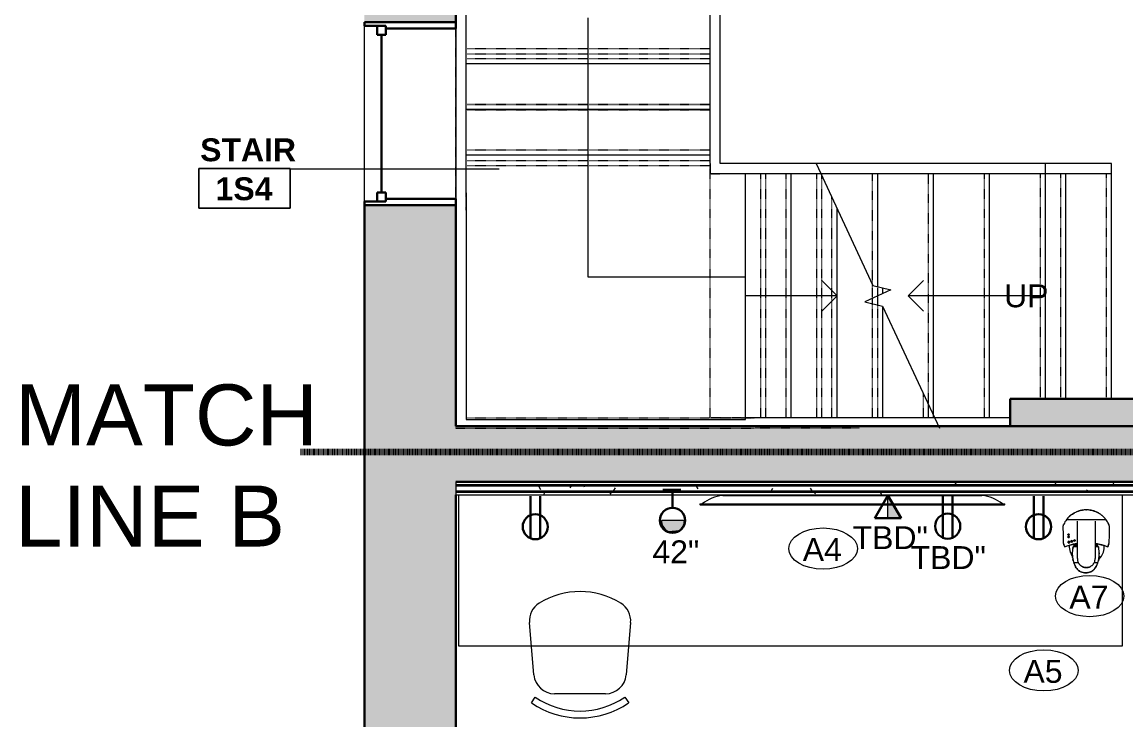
# Model space of a CAD drawing. Header units: inches. Extents: x -4688 to 1542, y -3558 to 978.
# Drawn here: x -1102.4 to -885.2, y -220.7 to -83.5 of the extents above; entities that cross this region are included whole.
import ezdxf

# ---------------------------------------------------------------- set-up
doc = ezdxf.new("R2010")
doc.units = ezdxf.units.IN
doc.header["$MEASUREMENT"] = 0
doc.linetypes.add('Dash', pattern=[0.25, 0.125, -0.125])
doc.linetypes.add('Overhead 1_16_', pattern=[0.101562, 0.0625, -0.039062])
for name, color, linetype, lineweight in [('A-ANNO-MATC', 214, 'Dash', 140), ('A-ANNO-NOTE', 131, 'Continuous', 40), ('A-AREA-IDEN', 2, 'Continuous', 9), ('A-GLAZ', 151, 'Continuous', 18), ('A-WALL', 113, 'Continuous', 18), ('A-WALL-PATT', 111, 'Continuous', 18), ('G-ANNO-TEXT', 231, 'Continuous', 9), ('I-FURN', 30, 'Continuous', 9), ('I-WALL', 2, 'Continuous', 18), ('Q-CASE', 31, 'Continuous', 9), ('Q-SPCQ', 91, 'Continuous', 9), ('Q-SPCQ-IDEN', 132, 'Continuous', 9), ('S-STRS', 31, 'Continuous', 18), ('S-STRS-ANNO', 31, 'Continuous', 9), ('S-STRS-IDEN', 31, 'Continuous', 9), ('S-STRS-MBND', 31, 'Continuous', 18)]:
    doc.layers.add(name, color=color, linetype=linetype, lineweight=lineweight)
doc.styles.add('Arial', font='arial.ttf', dxfattribs={"height": 4.5})
doc.styles.add('Swis721 Lt BT', font='swissl.ttf', dxfattribs={"height": 4.5})
doc.styles.add('Swis721 Lt BT_1', font='swissl.ttf', dxfattribs={"height": 12})
doc.styles.add('Swis721 Lt BT_B', font='', dxfattribs={"height": 4.5})
doc.styles.get('Swis721 Lt BT_B').set_extended_font_data('Swis721 Lt BT', bold=True)
pattern_1 = [(0, (0, 0), (15.36, 3.84), [0.634, -10.886, 0.634, -10.886, -61.44]), (0, (0, 0), (15.36, 3.84), [-23.04, 0.634, -22.406, 0.634, -10.886, -26.88]), (0, (0, 0), (15.36, 3.84), [-57.6, 0.634, -7.046, 0.634, -18.566]), (120, (5.76, 1.92), (-11.005538, 11.38215), [0.634, -10.886, 0.634, -10.886, -61.44]), (120, (5.76, 1.92), (-11.005538, 11.38215), [-23.04, 0.634, -22.406, 0.634, -10.886, -26.88]), (120, (5.76, 1.92), (-11.005538, 11.38215), [-57.6, 0.634, -7.046, 0.634, -18.566]), (240, (7.68, 9.6), (-4.354462, -15.22215), [0.634, -10.886, 0.634, -10.886, -61.44]), (240, (7.68, 9.6), (-4.354462, -15.22215), [-23.04, 0.634, -22.406, 0.634, -10.886, -26.88]), (240, (7.68, 9.6), (-4.354462, -15.22215), [-57.6, 0.634, -7.046, 0.634, -18.566])]

# ---------------------------------------------------------------- blocks, each defined once
blk = doc.blocks.new('Double Hung - medium windows 3_-6826447-1st Floor Power _ Signal')
at = {"layer": 'A-GLAZ', "color": 8, "lineweight": 30}
for p, q in [((-18, 9), (-17.25, 9)), ((-17.25, 4.75), (-17.25, 9)), ((17.25, 4.75), (17.25, 9)), ((18, 9), (17.25, 9)), ((-17.25, 6.5), (-17.25, 4.75)), ((-17.25, 6.5), (-15.5, 6.5)), ((-17.25, 4.75), (-15.5, 4.75)), ((-17.25, 4.75), (-16.75, 4.75)), ((-16.75, -9), (-16.75, 4.75)), ((-15.5, 6.5), (-15.5, 4.75)), ((-15.5, 5.625), (15.5, 5.625)), ((15.5, 6.5), (15.5, 4.75)), ((17.25, 6.5), (15.5, 6.5)), ((17.25, 4.75), (15.5, 4.75)), ((16.75, 4.75), (17.25, 4.75)), ((16.75, 4.75), (16.75, -9)), ((17.25, 6.5), (17.25, 4.75)), ((-16.75, -9), (-18, -9)), ((16.75, -9), (18, -9))]:
    blk.add_line(p, q, dxfattribs=at)
blk = doc.blocks.new('F-Chairs - Side 01-6547429-1st Floor Power _ Signal')
at = {"layer": 'I-FURN'}
for p, q in [((-9.07, 9.03), (-9.96, 19.32)), ((9.96, 19.32), (9.07, 9.03)), ((-9.57, 3.52), (-8.8, 4.64)), ((5.02, 5.32), (-5.02, 5.32)), ((8.8, 4.64), (9.57, 3.52))]:
    blk.add_line(p, q, dxfattribs=at)
for centre, radius, start, end in [((0, 10.06), 15.35, 58.407, 121.593), ((-5.91, 19.67), 4.06, 121.593, 184.9697), ((5.91, 19.67), 4.06, 355.0303, 58.407), ((-5.02, 9.38), 4.06, 184.9697, 270), ((5.02, 9.38), 4.06, 270, 355.0303), ((0, 17.51), 15.59, 235.6197, 304.3803), ((0, 17.51), 16.94, 235.6197, 304.3803)]:
    blk.add_arc(centre, radius, start, end, dxfattribs=at)
blk = doc.blocks.new('Desk53 - Desk-7062059-1st Floor Power _ Signal')
at = {"layer": 'Q-CASE'}
for p, q in [((2259.55, 835.86), (2259.55, 806.12)), ((2390.22, 806.12), (2390.22, 835.86)), ((2259.55, 806.12), (2390.22, 806.12))]:
    blk.add_line(p, q, dxfattribs=at)
blk = doc.blocks.new('A-Flat_Screen_TV - OLED 65B6P 65_-7076475-1st Floor Power _ Signal')
at = {"layer": 'Q-SPCQ'}
for p, q in [((-29.94, 0.06), (29.94, 0.06)), ((-29.94, 0.06), (-29.94, 0)), ((29.94, 0), (29.94, 0.06)), ((-30, 0), (30, 0)), ((-30, 0), (-30, -0.19)), ((30, -0.19), (-30, -0.19)), ((25.5, -1.81), (-25.5, -1.81)), ((30, -0.19), (30, 0))]:
    blk.add_line(p, q, dxfattribs=at)
for centre, start, end in [((-24.9, 5.58), 231.0344, 265.3628), ((24.9, 5.58), 274.6372, 308.9656)]:
    blk.add_arc(centre, 7.41, start, end, dxfattribs=at)
blk = doc.blocks.new('Keurig_Coffee_Maker_18764 - Keurig_Coffee_Maker_18764-V75-1st Floor Power _ Signal')
at = {"layer": 'Q-SPCQ'}
for p, q in [((-0.61, 4.75), (-0.53, 4.77)), ((-0.53, 4.77), (-0.61, 4.75)), ((-0.61, 4.75), (-0.53, 4.77)), ((-0.53, 4.77), (-0.61, 4.75)), ((-0.61, 4.75), (-0.53, 4.77)), ((-0.53, 4.77), (-0.61, 4.75)), ((-0.61, 4.75), (-0.6, 4.72)), ((-0.61, 4.75), (-0.6, 4.72)), ((-0.61, 4.75), (-0.6, 4.72)), ((-0.6, 4.72), (-0.52, 4.74)), ((-0.52, 4.74), (-0.6, 4.72)), ((-0.6, 4.72), (-0.52, 4.74)), ((-0.52, 4.74), (-0.6, 4.72)), ((-0.6, 4.72), (-0.52, 4.74)), ((-0.52, 4.74), (-0.6, 4.72)), ((-0.52, 4.74), (-0.53, 4.77)), ((-0.52, 4.74), (-0.53, 4.77)), ((-0.52, 4.74), (-0.53, 4.77)), ((-0.51, 4.78), (-0.43, 4.8)), ((-0.51, 4.78), (-0.51, 4.75)), ((-0.43, 4.77), (-0.51, 4.75)), ((-0.43, 4.8), (-0.36, 4.82)), ((-0.43, 4.77), (-0.43, 4.8)), ((-0.35, 4.79), (-0.43, 4.77)), ((-0.36, 4.82), (-0.35, 4.79)), ((-0.31, 4.83), (-0.11, 4.85)), ((-0.31, 4.83), (-0.3, 4.8)), ((-0.11, 4.82), (-0.3, 4.8)), ((-0.11, 4.85), (-0.11, 4.82)), ((-0.04, 4.86), (0.03, 4.85)), ((-0.04, 4.86), (-0.04, 4.82)), ((0.03, 4.82), (-0.04, 4.82)), ((0.03, 4.85), (0.13, 4.85)), ((0.13, 4.85), (0.03, 4.85)), ((0.03, 4.82), (0.03, 4.85)), ((0.03, 4.82), (0.12, 4.82)), ((0.12, 4.82), (0.03, 4.82)), ((0.13, 4.85), (0.12, 4.82)), ((0.2, 4.81), (0.12, 4.82)), ((0.13, 4.85), (0.2, 4.84)), ((0.2, 4.84), (0.2, 4.81)), ((0.27, 4.8), (0.28, 4.83)), ((0.3, 4.8), (0.27, 4.8)), ((0.28, 4.83), (0.44, 4.8)), ((0.43, 4.77), (0.34, 4.79)), ((0.49, 4.75), (0.43, 4.77)), ((0.44, 4.8), (0.5, 4.78)), ((0.44, 4.8), (0.44, 4.8)), ((0.44, 4.8), (0.44, 4.8)), ((0.45, 4.8), (0.44, 4.77)), ((0.47, 4.79), (0.46, 4.76)), ((0.52, 4.75), (0.46, 4.76)), ((0.46, 4.76), (0.49, 4.75)), ((0.5, 4.78), (0.47, 4.79)), ((0.47, 4.79), (0.52, 4.78)), ((0.49, 4.75), (0.5, 4.78)), ((0.5, 4.78), (0.49, 4.75)), ((0.5, 4.78), (0.49, 4.75)), ((0.49, 4.75), (0.49, 4.75)), ((0.5, 4.75), (0.51, 4.78)), ((0.5, 4.78), (0.5, 4.78)), ((0.52, 4.78), (0.52, 4.75)), ((0.58, 4.76), (0.57, 4.73)), ((0.64, 4.7), (0.57, 4.73)), ((0.58, 4.76), (0.65, 4.73)), ((0.64, 4.7), (0.65, 4.73)), ((0.71, 4.71), (0.7, 4.68)), ((0.74, 4.66), (0.7, 4.68)), ((0.7, 4.68), (0.74, 4.66)), ((0.75, 4.69), (0.71, 4.71)), ((0.71, 4.71), (0.76, 4.68)), ((0.89, 4.58), (0.74, 4.66)), ((0.76, 4.68), (0.9, 4.61)), ((0.91, 4.61), (0.89, 4.58)), ((0.9, 4.61), (0.89, 4.58)), ((-1.56, 3.82), (-2.29, 3.82)), ((-1.75, -4.31), (-1.75, 3.08)), ((2.47, 3.82), (1.56, 3.82)), ((1.75, 3.08), (1.75, -4.31)), ((-2.38, 0.79), (-1.75, 0.79)), ((-2.24, 0.47), (-1.75, 0.47)), ((1.75, 0.79), (2.56, 0.79)), ((1.75, 0.47), (2.42, 0.47)), ((-3.9, -4.57), (3.9, -4.57)), ((2.55, -5.79), (2.53, -5.79)), ((0, -6.52), (-0.05, -6.52)), ((0, -6.52), (-0.05, -6.52))]:
    blk.add_line(p, q, dxfattribs=at)
at = {"layer": 'Q-SPCQ', "flags": 128}
for points in [[(-4.52, -0.02), (-4.56, -1.59), (-4.6, -3.21)], [(4.6, -3.21), (4.56, -1.59), (4.52, -0.02)]]:
    blk.add_lwpolyline(points, dxfattribs=at)
at = {"layer": 'Q-SPCQ'}
for centre, radius, start, end in [((-0.11, 0.74), 3.42, 133.2151, 162.0251), ((-0.11, 0.74), 3.42, 17.9749, 33.9816), ((0, 12.51), 12.51, 252.7803, 257.1927), ((-0.11, 0.74), 3.42, 162.0251, 183.9632), ((0, 12.51), 12.51, 253.7595, 261.925), ((0, 12.51), 12.51, 259.0261, 261.9487), ((0, 12.51), 12.51, 278.0789, 285.4279), ((-1.51, 0.29), 4.88, 2.0734, 17.9749), ((3.4, -0.17), 0.187, 90, 270), ((3.4, -0.17), 0.187, 270, 90), ((2.3, -0.48), 0.125, 90, 270), ((2.3, -0.48), 0.125, 270, 90), ((2.84, -0.34), 0.156, 90, 270), ((2.84, -0.34), 0.156, 270, 90), ((3.48, -1.19), 0.125, 90, 270), ((3.48, -1.64), 0.125, 90, 270), ((3.48, -1.19), 0.125, 270, 90), ((3.48, -1.64), 0.125, 270, 90), ((-0.02, -1.68), 4.83, 219.3983, 221.0457), ((-0.02, -1.68), 4.83, 228.1639, 230.5343), ((-0.02, -1.68), 4.83, 239.6592, 240.0724)]:
    blk.add_arc(centre, radius, start, end, dxfattribs=at)
for points in [[(-1.96, 4.62), (-2.02, 4.49), (-2.14, 4.23), (-2.24, 3.96), (-2.29, 3.82)], [(-1.96, 4.62), (-1.95, 4.63), (-1.93, 4.67), (-1.91, 4.71), (-1.9, 4.72)], [(-1.27, 5.43), (-1.23, 5.46), (-1.19, 5.49), (-1.15, 5.51)], [(-1.15, 5.51), (-1.1, 5.54), (-1.05, 5.57), (-1, 5.6)], [(1.19, 5.6), (1.24, 5.57), (1.28, 5.54), (1.33, 5.51)], [(1.33, 5.51), (1.37, 5.49), (1.41, 5.46), (1.45, 5.43)], [(2.09, 4.72), (2.1, 4.71), (2.12, 4.67), (2.13, 4.63), (2.14, 4.62)], [(2.47, 3.82), (2.43, 3.96), (2.33, 4.23), (2.21, 4.49), (2.14, 4.62)], [(-2.29, 3.82), (-2.36, 3.62), (-2.46, 3.2), (-2.56, 2.55), (-2.57, 1.89), (-2.53, 1.46), (-2.49, 1.24)], [(-2.44, 3.26), (-2.42, 3.35), (-2.4, 3.44), (-2.38, 3.53)], [(-2.25, 3.92), (-2.24, 3.97), (-2.22, 4.01), (-2.21, 4.05)], [(2.68, 1.24), (2.71, 1.46), (2.75, 1.89), (2.74, 2.55), (2.65, 3.2), (2.54, 3.62), (2.47, 3.82)], [(2.69, 2.85), (2.71, 2.77), (2.72, 2.68), (2.73, 2.59)], [(-4.23, 0.74), (-4.29, 0.61), (-4.39, 0.36), (-4.48, 0.11), (-4.52, -0.02)], [(-4.23, 0.74), (-4.27, 0.65), (-4.34, 0.48), (-4.41, 0.31), (-4.44, 0.22)], [(-4.44, 0.22), (-4.41, 0.31), (-4.34, 0.48), (-4.27, 0.65), (-4.23, 0.74)], [(-2.94, 0.35), (-3.15, 0.4), (-3.59, 0.52), (-4.02, 0.66), (-4.23, 0.74)], [(-2.94, 0.35), (-2.58, 0.26), (-2.22, 0.19), (-1.86, 0.14)], [(-2.56, 1.93), (-2.56, 2), (-2.56, 2.07), (-2.56, 2.15)], [(-2.49, 1.24), (-2.48, 1.17), (-2.45, 1.01), (-2.4, 0.86), (-2.38, 0.79)], [(-2.4, 0.85), (-2.42, 0.92), (-2.44, 0.98), (-2.45, 1.05)], [(-1.81, 0.13), (-1.9, 0.14), (-1.98, 0.16), (-2.07, 0.17)], [(2.94, 0.35), (2.59, 0.27), (2.25, 0.2), (1.9, 0.15)], [(2.56, 0.79), (2.59, 0.86), (2.63, 1.01), (2.67, 1.17), (2.68, 1.24)], [(2.64, 1.05), (2.62, 0.98), (2.6, 0.92), (2.58, 0.85)], [(2.74, 2.15), (2.75, 2.08), (2.74, 2), (2.74, 1.93)], [(4.23, 0.74), (4.02, 0.66), (3.59, 0.52), (3.15, 0.4), (2.94, 0.35)], [(4.44, 0.22), (4.41, 0.31), (4.34, 0.48), (4.27, 0.65), (4.23, 0.74)], [(4.52, -0.02), (4.48, 0.11), (4.39, 0.36), (4.29, 0.61), (4.23, 0.74)], [(4.23, 0.74), (4.27, 0.65), (4.34, 0.48), (4.41, 0.31), (4.44, 0.22)], [(3.46, -0.34), (3.44, -0.35), (3.42, -0.36), (3.4, -0.36)], [(3.48, -1.76), (3.47, -1.76), (3.46, -1.76), (3.44, -1.75), (3.42, -1.74), (3.41, -1.74), (3.4, -1.73)], [(-4.6, -3.21), (-4.55, -3.38), (-4.43, -3.69), (-4.19, -4.15), (-4, -4.43), (-3.9, -4.57)], [(-4.47, -3.57), (-4.46, -3.59), (-4.45, -3.61), (-4.44, -3.63)], [(-4.44, -3.63), (-4.45, -3.61), (-4.46, -3.59), (-4.47, -3.57)], [(3.9, -4.57), (4, -4.43), (4.19, -4.15), (4.43, -3.69), (4.55, -3.38), (4.6, -3.21)], [(4.45, -3.62), (4.45, -3.61), (4.46, -3.59), (4.47, -3.57)], [(4.47, -3.57), (4.46, -3.59), (4.45, -3.61), (4.45, -3.62)], [(-2.1, -6.05), (-2.18, -6.01), (-2.25, -5.97), (-2.33, -5.93)], [(-1.66, -6.23), (-1.61, -6.25), (-1.55, -6.27), (-1.5, -6.29)], [(-1.5, -6.29), (-1.48, -6.29), (-1.46, -6.3), (-1.45, -6.3)], [(-0.94, -6.43), (-0.89, -6.44), (-0.84, -6.45), (-0.78, -6.46)], [(2.29, -5.93), (2.49, -5.82), (2.89, -5.58), (3.43, -5.13), (3.75, -4.77), (3.9, -4.57)], [(2.29, -5.93), (2.48, -5.83), (2.67, -5.72), (2.85, -5.59)], [(3.57, -4.97), (3.67, -4.86), (3.76, -4.75), (3.85, -4.63)], [(0, -6.52), (0.03, -6.52), (0.05, -6.52), (0.08, -6.52)], [(0.08, -6.52), (0.05, -6.52), (0.03, -6.52), (0, -6.52)]]:
    blk.add_open_spline(points, degree=3, dxfattribs=at)
for points, knots in [([(2.14, 4.62), (2.07, 4.77), (1.89, 5.05), (1.52, 5.4), (1.09, 5.67), (0.61, 5.84), (0.09, 5.9), (-0.42, 5.84), (-0.91, 5.67), (-1.27, 5.44), (-1.52, 5.22), (-1.75, 4.98), (-1.88, 4.77), (-1.96, 4.62)], [0, 0, 0, 0, 0.1, 0.2, 0.3, 0.4, 0.5, 0.6, 0.7, 0.8, 0.85, 0.9, 1, 1, 1, 1]), ([(-1.9, 4.72), (-1.84, 4.83), (-1.7, 5.03), (-1.51, 5.23), (-1.4, 5.33), (-1.37, 5.35)], [0, 0, 0, 0, 0.3333333, 0.6666667, 0.7485665, 0.7485665, 0.7485665, 0.7485665]), ([(1.75, 3.08), (1.75, 3.18), (1.73, 3.38), (1.66, 3.67), (1.55, 3.9), (1.45, 4.07), (1.36, 4.19), (1.26, 4.3), (1.14, 4.4), (1.02, 4.5), (0.9, 4.58), (0.76, 4.65), (0.62, 4.72), (0.47, 4.77), (0.3, 4.8), (0.12, 4.83), (-0.08, 4.83), (-0.28, 4.81), (-0.47, 4.77), (-0.65, 4.7), (-0.83, 4.62), (-0.99, 4.52), (-1.15, 4.4), (-1.28, 4.27), (-1.4, 4.13), (-1.51, 3.97), (-1.62, 3.75), (-1.72, 3.46), (-1.75, 3.21), (-1.75, 3.08)], [0, 0, 0, 0, 0.055556, 0.111111, 0.166667, 0.194444, 0.222222, 0.25, 0.277778, 0.305556, 0.333333, 0.361111, 0.388889, 0.416667, 0.444444, 0.479167, 0.513889, 0.548611, 0.583333, 0.618056, 0.652778, 0.6875, 0.722222, 0.756944, 0.791667, 0.826389, 0.861111, 0.930556, 1, 1, 1, 1]), ([(-0.84, 5.68), (-0.81, 5.69), (-0.71, 5.73), (-0.61, 5.77), (-0.54, 5.79)], [0.1340386, 0.1340386, 0.1340386, 0.1340386, 0.1666667, 0.256932, 0.256932, 0.256932, 0.256932]), ([(-0.38, 5.83), (-0.37, 5.83), (-0.07, 5.89), (0.25, 5.88), (0.55, 5.83), (0.57, 5.83)], [0.3167664, 0.3167664, 0.3167664, 0.3167664, 0.3333333, 0.6666667, 0.6830273, 0.6830273, 0.6830273, 0.6830273]), ([(0.72, 5.79), (0.8, 5.77), (0.9, 5.74), (1, 5.69), (1.02, 5.68)], [0.7426327, 0.7426327, 0.7426327, 0.7426327, 0.8333333, 0.8657703, 0.8657703, 0.8657703, 0.8657703]), ([(1.56, 5.35), (1.58, 5.33), (1.69, 5.23), (1.89, 5.03), (2.02, 4.83), (2.09, 4.72)], [0.2509667, 0.2509667, 0.2509667, 0.2509667, 0.3333333, 0.6666667, 1, 1, 1, 1]), ([(-2.54, 2.59), (-2.54, 2.6), (-2.53, 2.69), (-2.52, 2.78), (-2.51, 2.86)], [0.38887206, 0.38887206, 0.38887206, 0.38887206, 0.4, 0.46606846, 0.46606846, 0.46606846, 0.46606846]), ([(2.39, 4.05), (2.4, 4.03), (2.42, 3.98), (2.43, 3.94), (2.44, 3.93)], [0.17849533, 0.17849533, 0.17849533, 0.17849533, 0.2, 0.21629659, 0.21629659, 0.21629659, 0.21629659]), ([(2.56, 3.52), (2.58, 3.45), (2.6, 3.36), (2.62, 3.27), (2.62, 3.26)], [0.3370694, 0.3370694, 0.3370694, 0.3370694, 0.4, 0.41654848, 0.41654848, 0.41654848, 0.41654848]), ([(-1.75, 0.12), (-1.82, 0.13), (-2.22, 0.19), (-2.62, 0.27), (-2.94, 0.35)], [0.7961311, 0.7961311, 0.7961311, 0.7961311, 0.8333333, 1, 1, 1, 1]), ([(-2.33, 0.67), (-2.34, 0.68), (-2.34, 0.7), (-2.36, 0.74), (-2.38, 0.79), (-2.39, 0.83), (-2.4, 0.85)], [0.8338778, 0.8338778, 0.8338778, 0.8338778, 0.8611111, 0.8888889, 0.9444444, 1, 1, 1, 1]), ([(-2.38, 0.79), (-2.37, 0.77), (-2.36, 0.73), (-2.34, 0.68), (-2.32, 0.65), (-2.31, 0.62), (-2.3, 0.6), (-2.29, 0.58), (-2.28, 0.56), (-2.27, 0.54), (-2.26, 0.52), (-2.26, 0.51), (-2.25, 0.49), (-2.24, 0.48), (-2.24, 0.47), (-2.24, 0.47), (-2.24, 0.47)], [0, 0, 0, 0, 0.0555556, 0.1111111, 0.1388889, 0.1666667, 0.1944444, 0.2222222, 0.25, 0.2777778, 0.3055556, 0.3333333, 0.3611111, 0.3888889, 0.4444444, 0.4737946, 0.4737946, 0.4737946, 0.4737946]), ([(2.94, 0.35), (2.62, 0.27), (2.22, 0.19), (1.82, 0.13), (1.75, 0.12)], [0, 0, 0, 0, 0.1666667, 0.2038782, 0.2038782, 0.2038782, 0.2038782]), ([(1.86, 0.14), (1.93, 0.15), (2.29, 0.21), (2.65, 0.28), (2.94, 0.35)], [0.8149744, 0.8149744, 0.8149744, 0.8149744, 0.85, 1, 1, 1, 1]), ([(2.42, 0.47), (2.42, 0.47), (2.42, 0.47), (2.43, 0.48), (2.43, 0.49), (2.44, 0.51), (2.45, 0.53), (2.46, 0.55), (2.47, 0.57), (2.48, 0.58), (2.48, 0.6), (2.49, 0.62), (2.51, 0.66), (2.53, 0.72), (2.55, 0.76), (2.56, 0.79)], [0.5262054, 0.5262054, 0.5262054, 0.5262054, 0.5555556, 0.6111111, 0.6388889, 0.6666667, 0.7083333, 0.75, 0.7708333, 0.78125, 0.7916667, 0.8333333, 0.875, 0.9166667, 1, 1, 1, 1]), ([(2.58, 0.85), (2.58, 0.83), (2.56, 0.79), (2.54, 0.74), (2.53, 0.7), (2.52, 0.68), (2.52, 0.67)], [0, 0, 0, 0, 0.0555556, 0.1111111, 0.1388889, 0.1661222, 0.1661222, 0.1661222, 0.1661222]), ([(3.33, 0.01), (3.34, 0.01), (3.36, 0.02), (3.38, 0.02), (3.4, 0.02)], [0.8888889, 0.8888889, 0.8888889, 0.8888889, 0.9305556, 1, 1, 1, 1]), ([(3.4, 0.02), (3.41, 0.02), (3.42, 0.02), (3.44, 0.01), (3.44, 0.01)], [0, 0, 0, 0, 0.05555556, 0.07172864, 0.07172864, 0.07172864, 0.07172864]), ([(2.3, -0.6), (2.3, -0.6), (2.28, -0.6), (2.26, -0.6), (2.24, -0.59), (2.23, -0.58), (2.22, -0.57), (2.21, -0.56), (2.19, -0.53), (2.18, -0.5), (2.18, -0.46), (2.19, -0.42), (2.2, -0.4), (2.22, -0.39), (2.23, -0.38), (2.26, -0.36), (2.28, -0.35), (2.3, -0.35)], [0, 0, 0, 0, 0.055556, 0.111111, 0.166667, 0.194444, 0.222222, 0.277778, 0.333333, 0.444444, 0.583333, 0.652778, 0.722222, 0.756944, 0.791667, 0.861111, 1, 1, 1, 1]), ([(2.3, -0.35), (2.31, -0.35), (2.32, -0.36), (2.34, -0.36), (2.35, -0.36), (2.36, -0.37), (2.38, -0.38), (2.39, -0.39), (2.4, -0.4), (2.42, -0.42), (2.43, -0.46), (2.43, -0.5), (2.42, -0.54), (2.4, -0.55), (2.39, -0.57), (2.38, -0.58), (2.35, -0.6), (2.32, -0.6), (2.3, -0.6)], [0, 0, 0, 0, 0.055556, 0.083333, 0.111111, 0.166667, 0.194444, 0.222222, 0.277778, 0.333333, 0.444444, 0.583333, 0.652778, 0.722222, 0.756944, 0.791667, 0.861111, 1, 1, 1, 1]), ([(2.74, -0.45), (2.73, -0.45), (2.72, -0.43), (2.7, -0.4), (2.68, -0.36), (2.69, -0.31), (2.7, -0.26), (2.72, -0.24), (2.73, -0.23), (2.74, -0.22), (2.74, -0.22)], [0.2222222, 0.2222222, 0.2222222, 0.2222222, 0.2777778, 0.3333333, 0.4444444, 0.5833333, 0.6527778, 0.7222222, 0.7569444, 0.7777778, 0.7777778, 0.7777778, 0.7777778]), ([(2.74, -0.22), (2.74, -0.22), (2.75, -0.21), (2.76, -0.2), (2.77, -0.2), (2.78, -0.19), (2.79, -0.19)], [0.7822976, 0.7822976, 0.7822976, 0.7822976, 0.7916667, 0.8263889, 0.8611111, 0.8888889, 0.8888889, 0.8888889, 0.8888889]), ([(2.84, -0.18), (2.85, -0.18), (2.87, -0.18), (2.88, -0.18), (2.9, -0.19), (2.92, -0.2), (2.93, -0.21), (2.94, -0.21), (2.94, -0.22)], [0, 0, 0, 0, 0.0555556, 0.0833333, 0.1111111, 0.1666667, 0.1944444, 0.2222222, 0.2222222, 0.2222222, 0.2222222]), ([(2.98, -0.26), (2.99, -0.27), (3, -0.31), (3, -0.36), (2.98, -0.41), (2.97, -0.43), (2.95, -0.45), (2.94, -0.46), (2.93, -0.47), (2.89, -0.48), (2.87, -0.49), (2.84, -0.49)], [0.3333333, 0.3333333, 0.3333333, 0.3333333, 0.4444444, 0.5833333, 0.6527778, 0.7222222, 0.7569444, 0.7916667, 0.8263889, 0.8611111, 1, 1, 1, 1]), ([(3.21, -0.14), (3.21, -0.13), (3.22, -0.11), (3.22, -0.09), (3.23, -0.08), (3.23, -0.08)], [0.5555556, 0.5555556, 0.5555556, 0.5555556, 0.5833333, 0.6527778, 0.6666667, 0.6666667, 0.6666667, 0.6666667]), ([(3.27, -0.31), (3.27, -0.3), (3.25, -0.29), (3.23, -0.25), (3.21, -0.21), (3.21, -0.18), (3.21, -0.17)], [0.2222222, 0.2222222, 0.2222222, 0.2222222, 0.2777778, 0.3333333, 0.4444444, 0.4882459, 0.4882459, 0.4882459, 0.4882459]), ([(3.4, -0.36), (3.39, -0.36), (3.37, -0.35), (3.35, -0.35), (3.34, -0.35), (3.33, -0.34)], [0, 0, 0, 0, 0.0555556, 0.0833333, 0.1111111, 0.1111111, 0.1111111, 0.1111111]), ([(3.48, -1.31), (3.47, -1.31), (3.46, -1.31), (3.44, -1.31), (3.42, -1.3), (3.4, -1.28), (3.39, -1.27), (3.37, -1.24), (3.36, -1.21), (3.36, -1.16), (3.37, -1.13), (3.38, -1.11), (3.39, -1.1), (3.41, -1.09), (3.44, -1.07), (3.46, -1.06), (3.48, -1.06)], [0, 0, 0, 0, 0.055556, 0.111111, 0.166667, 0.222222, 0.277778, 0.333333, 0.444444, 0.583333, 0.652778, 0.722222, 0.756944, 0.791667, 0.861111, 1, 1, 1, 1]), ([(3.36, -1.66), (3.36, -1.64), (3.36, -1.61), (3.37, -1.58), (3.39, -1.56), (3.4, -1.54), (3.44, -1.52), (3.46, -1.51), (3.48, -1.51)], [0.4444444, 0.4444444, 0.4444444, 0.4444444, 0.5833333, 0.6527778, 0.7222222, 0.7916667, 0.8611111, 1, 1, 1, 1]), ([(3.48, -1.06), (3.49, -1.06), (3.51, -1.06), (3.53, -1.07), (3.55, -1.08), (3.56, -1.09), (3.58, -1.11), (3.6, -1.13), (3.61, -1.17), (3.61, -1.19), (3.61, -1.21)], [0, 0, 0, 0, 0.0555556, 0.1111111, 0.1666667, 0.2222222, 0.2777778, 0.3333333, 0.4444444, 0.5555556, 0.5555556, 0.5555556, 0.5555556]), ([(3.59, -1.25), (3.59, -1.26), (3.58, -1.27), (3.56, -1.29), (3.53, -1.31), (3.5, -1.31), (3.48, -1.31)], [0.6666667, 0.6666667, 0.6666667, 0.6666667, 0.7222222, 0.7916667, 0.8611111, 1, 1, 1, 1]), ([(3.48, -1.51), (3.49, -1.51), (3.51, -1.51), (3.53, -1.52), (3.55, -1.53), (3.56, -1.54), (3.58, -1.56), (3.6, -1.58), (3.61, -1.61), (3.61, -1.64), (3.61, -1.66)], [0, 0, 0, 0, 0.0555556, 0.1111111, 0.1666667, 0.2222222, 0.2777778, 0.3333333, 0.4444444, 0.5555556, 0.5555556, 0.5555556, 0.5555556]), ([(3.59, -1.7), (3.59, -1.7), (3.58, -1.72), (3.56, -1.73), (3.53, -1.75), (3.5, -1.76), (3.48, -1.76)], [0.6666667, 0.6666667, 0.6666667, 0.6666667, 0.7222222, 0.7916667, 0.8611111, 1, 1, 1, 1]), ([(3.5, -0.01), (3.5, -0.01), (3.51, -0.02), (3.53, -0.03), (3.54, -0.05), (3.57, -0.09), (3.59, -0.14), (3.59, -0.18), (3.58, -0.2)], [0.1737723, 0.1737723, 0.1737723, 0.1737723, 0.1944444, 0.2222222, 0.2777778, 0.3333333, 0.4444444, 0.5555556, 0.5555556, 0.5555556, 0.5555556]), ([(3.58, -0.23), (3.57, -0.24), (3.56, -0.26), (3.55, -0.28), (3.53, -0.3), (3.52, -0.31), (3.52, -0.31)], [0.6069174, 0.6069174, 0.6069174, 0.6069174, 0.6527778, 0.7222222, 0.7569444, 0.7777778, 0.7777778, 0.7777778, 0.7777778]), ([(-4.28, -3.97), (-4.26, -4.01), (-4.23, -4.06), (-4.2, -4.11), (-4.2, -4.12)], [0.3813238, 0.3813238, 0.3813238, 0.3813238, 0.5, 0.5248828, 0.5248828, 0.5248828, 0.5248828]), ([(-4.2, -4.12), (-4.2, -4.11), (-4.23, -4.06), (-4.26, -4.01), (-4.28, -3.97)], [0.4751172, 0.4751172, 0.4751172, 0.4751172, 0.5, 0.6186762, 0.6186762, 0.6186762, 0.6186762]), ([(-3.9, -4.57), (-3.77, -4.75), (-3.49, -5.07), (-3.02, -5.49), (-2.6, -5.78), (-2.29, -5.96), (-2.11, -6.05), (-1.94, -6.12), (-1.75, -6.2), (-1.57, -6.27), (-1.44, -6.31), (-1.36, -6.33), (-1.24, -6.36), (-1.07, -6.41), (-0.88, -6.44), (-0.76, -6.46), (-0.68, -6.47), (-0.53, -6.49), (-0.32, -6.51), (-0.14, -6.52), (-0.05, -6.52)], [0, 0, 0, 0, 0.142857, 0.285714, 0.428571, 0.5, 0.535714, 0.571429, 0.625, 0.678571, 0.705357, 0.71875, 0.732143, 0.785714, 0.839286, 0.852679, 0.866071, 0.892857, 0.946429, 1, 1, 1, 1]), ([(-3.44, -5.1), (-3.43, -5.11), (-3.38, -5.16), (-3.33, -5.21), (-3.29, -5.25)], [0.23427003, 0.23427003, 0.23427003, 0.23427003, 0.25, 0.30481789, 0.30481789, 0.30481789, 0.30481789]), ([(-3.29, -5.25), (-3.33, -5.21), (-3.38, -5.16), (-3.43, -5.11), (-3.44, -5.1)], [0.79638486, 0.79638486, 0.79638486, 0.79638486, 0.83333333, 0.8435005, 0.8435005, 0.8435005, 0.8435005]), ([(-2.72, -5.7), (-2.76, -5.67), (-2.83, -5.62), (-2.89, -5.58), (-2.92, -5.56)], [0.63255371, 0.63255371, 0.63255371, 0.63255371, 0.66666667, 0.68782663, 0.68782663, 0.68782663, 0.68782663]), ([(-2.91, -5.56), (-2.89, -5.58), (-2.82, -5.63), (-2.75, -5.68), (-2.71, -5.7)], [0.46748557, 0.46748557, 0.46748557, 0.46748557, 0.5, 0.54988363, 0.54988363, 0.54988363, 0.54988363]), ([(-2.32, -5.94), (-2.28, -5.96), (-2.2, -6), (-2.13, -6.03), (-2.1, -6.05)], [0.7023309, 0.7023309, 0.7023309, 0.7023309, 0.75, 0.78527969, 0.78527969, 0.78527969, 0.78527969]), ([(-1.45, -6.3), (-1.48, -6.29), (-1.55, -6.27), (-1.62, -6.25), (-1.68, -6.23)], [0.3190358, 0.3190358, 0.3190358, 0.3190358, 0.33333333, 0.37139588, 0.37139588, 0.37139588, 0.37139588]), ([(-0.77, -6.46), (-0.78, -6.46), (-0.84, -6.45), (-0.9, -6.44), (-0.95, -6.43)], [0.1610836, 0.1610836, 0.1610836, 0.1610836, 0.16666667, 0.2032532, 0.2032532, 0.2032532, 0.2032532]), ([(0, -6.52), (0.09, -6.52), (0.26, -6.51), (0.47, -6.49), (0.63, -6.47), (0.76, -6.45), (0.88, -6.43), (1.02, -6.4), (1.17, -6.37), (1.31, -6.33), (1.42, -6.3), (1.53, -6.26), (1.67, -6.21), (1.83, -6.15), (2.04, -6.06), (2.19, -5.98), (2.29, -5.93)], [0, 0, 0, 0, 0.1, 0.2, 0.25, 0.3, 0.35, 0.4, 0.475, 0.55, 0.5875, 0.625, 0.7, 0.775, 0.85, 1, 1, 1, 1]), ([(0.71, -6.46), (0.74, -6.46), (0.79, -6.45), (0.84, -6.44), (0.86, -6.44)], [0.29875922, 0.29875922, 0.29875922, 0.29875922, 0.33333333, 0.3619925, 0.3619925, 0.3619925, 0.3619925]), ([(0.86, -6.44), (0.84, -6.44), (0.79, -6.45), (0.74, -6.46), (0.71, -6.46)], [0.6380075, 0.6380075, 0.6380075, 0.6380075, 0.66666667, 0.70124078, 0.70124078, 0.70124078, 0.70124078]), ([(1.52, -6.26), (1.54, -6.26), (1.57, -6.25), (1.6, -6.23), (1.62, -6.23)], [0.65060949, 0.65060949, 0.65060949, 0.65060949, 0.66666667, 0.69577662, 0.69577662, 0.69577662, 0.69577662]), ([(1.62, -6.23), (1.6, -6.23), (1.57, -6.25), (1.54, -6.26), (1.52, -6.26)], [0.30422338, 0.30422338, 0.30422338, 0.30422338, 0.33333333, 0.34939051, 0.34939051, 0.34939051, 0.34939051]), ([(2.85, -5.59), (2.8, -5.62), (2.62, -5.75), (2.43, -5.85), (2.29, -5.93)], [0.8, 0.8, 0.8, 0.8, 0.85, 1, 1, 1, 1]), ([(3.04, -5.45), (3.15, -5.37), (3.27, -5.27), (3.38, -5.16), (3.39, -5.15)], [0.2716855, 0.2716855, 0.2716855, 0.2716855, 0.4, 0.414526, 0.414526, 0.414526, 0.414526]), ([(3.39, -5.15), (3.3, -5.23), (3.18, -5.34), (3.06, -5.44), (3.04, -5.45)], [0.585474, 0.585474, 0.585474, 0.585474, 0.7, 0.7283145, 0.7283145, 0.7283145, 0.7283145]), ([(3.85, -4.63), (3.84, -4.65), (3.75, -4.77), (3.65, -4.88), (3.56, -4.97)], [0.3739159, 0.3739159, 0.3739159, 0.3739159, 0.4, 0.5097654, 0.5097654, 0.5097654, 0.5097654])]:
    blk.add_open_spline(points, degree=3, knots=knots, dxfattribs=at)
blk = doc.blocks.new('Appliance_Specialty Equipment Tag - Standard-3515593-1st Floor Power _ Signal')
at = {"layer": 'Q-SPCQ-IDEN'}
blk.add_ellipse((-0.0499, 0.0037), major_axis=(-0.1406, 0), ratio=0.600473, dxfattribs=at)
blk = doc.blocks.new('Room Tag - Room Name and Number-3379422-1st Floor Power _ Signal')
at = {"layer": 'A-AREA-IDEN'}
for p, q in [((-0.1881, -0.1636), (-0.1881, -0.0018)), ((-0.1881, -0.0018), (0.1869, -0.0018)), ((0.1869, -0.0018), (-0.1881, -0.0018)), ((-0.1881, -0.0018), (-0.1881, -0.1636)), ((0.1869, -0.0018), (0.1869, -0.1636)), ((0.1869, -0.1636), (0.1869, -0.0018)), ((0.1869, -0.1636), (-0.1881, -0.1636)), ((-0.1881, -0.1636), (0.1869, -0.1636))]:
    blk.add_line(p, q, dxfattribs=at)

msp = doc.modelspace()

# ---------------------------------------------------------------- hatches: boundary and pattern name
at = {"layer": 'A-ANNO-NOTE', "lineweight": 9}
for points in [[(-929.48, -181.08), (-932.06, -181.08), (-932.06, -176.61), (-930.92, -178.59)], [(-972.1, -181.56), (-972.11, -181.48), (-976.6, -181.48)], [(-976.58, -181.88), (-972.1, -181.56), (-976.6, -181.48)], [(-972.24, -182.35), (-972.1, -181.56), (-976.58, -181.88)], [(-972.24, -182.35), (-976.58, -181.88), (-976.49, -182.27)], [(-973.05, -183.41), (-972.24, -182.35), (-976.49, -182.27)], [(-975.96, -183.15), (-976.49, -182.27), (-976.21, -182.84)], [(-973.05, -183.41), (-976.49, -182.27), (-975.96, -183.15)], [(-973.05, -183.41), (-972.69, -183.09), (-972.24, -182.35)], [(-972.69, -183.09), (-972.64, -183.03), (-972.24, -182.35)], [(-972.64, -183.03), (-972.37, -182.64), (-972.24, -182.35)], [(-972.24, -182.35), (-972.14, -181.96), (-972.1, -181.56)], [(-975.32, -183.61), (-973.05, -183.41), (-975.96, -183.15)], [(-975.32, -183.61), (-975.91, -183.21), (-975.53, -183.5)], [(-974.31, -183.83), (-973.05, -183.41), (-975.32, -183.61)], [(-974.47, -183.82), (-975.32, -183.61), (-974.63, -183.81)], [(-974.63, -183.81), (-975.32, -183.61), (-974.94, -183.75)], [(-974.31, -183.83), (-975.32, -183.61), (-974.47, -183.82)], [(-974.31, -183.83), (-974.15, -183.82), (-973.05, -183.41)], [(-974.15, -183.82), (-974.07, -183.81), (-973.05, -183.41)], [(-974.07, -183.81), (-973.39, -183.61), (-973.05, -183.41)], [(-974.07, -183.81), (-973.54, -183.67), (-973.39, -183.61)], [(-974.07, -183.81), (-973.76, -183.75), (-973.54, -183.67)], [(-972.64, -183.03), (-972.59, -182.97), (-972.37, -182.64)]]:
    msp.add_hatch(color=256, dxfattribs=at).paths.add_polyline_path(points, flags=0)
at = {"layer": 'A-WALL-PATT', "lineweight": 9}
h = msp.add_hatch(color=7, dxfattribs=at)
h.paths.add_polyline_path([(-1035.06, -1284.19), (-1017.06, -1284.19), (-1017.06, -1208.44), (-1020.69, -1208.44), (-1020.69, -1196.94), (-1017.06, -1196.94), (-1017.06, -1161.23), (-1035.06, -1161.23), (-1035.06, -1214.07)], flags=0)
h.paths.add_polyline_path([(-1017.06, -1119.73), (-1017.07, -1019.33), (-1017.08, -1006.8), (-1017.06, -1006.8), (-1017.06, -1003.94), (-1035.06, -1003.94), (-1035.06, -1119.73)], flags=0)
h.paths.add_polyline_path([(-1017.06, -962.44), (-1017.06, -859.94), (-1035.06, -859.94), (-1035.06, -962.44)], flags=0)
h.paths.add_polyline_path([(-1017.06, -818.44), (-1017.06, -715.94), (-1035.06, -715.94), (-1035.06, -818.44)], flags=0)
h.paths.add_polyline_path([(-1017.06, -674.44), (-1017.06, -567.94), (-1035.06, -567.94), (-1035.06, -674.44)], flags=0)
h.paths.add_polyline_path([(-1035.06, -534.44), (-1017.06, -534.44), (-1017.06, -425.69), (-1035.06, -425.69), (-1035.06, -532.49)], flags=0)
h.paths.add_polyline_path([(-1017.06, -388.69), (-1017.06, -275.19), (-1035.06, -275.19), (-1035.06, -388.69)], flags=0)
h.paths.add_polyline_path([(-1017.06, -239.19), (-1017.06, -119.5), (-1035.06, -119.5), (-1035.06, -239.19)], flags=0)
h.paths.add_polyline_path([(-1035.06, -83.5), (-1017.06, -83.5), (-1017.06, 16.25), (-1035.06, 16.25), (-1035.06, -45.64)], flags=0)
msp.add_hatch(color=7, dxfattribs=at).paths.add_polyline_path([(-832.04, -162.93), (-832.04, -157.59), (-908.04, -157.59), (-908.04, -162.93), (-877.38, -162.93)], flags=0)
h = msp.add_hatch(color=7, dxfattribs=at)
h.paths.add_polyline_path([(-772.04, -173.93), (-772.04, -162.93), (-779, -162.93), (-779, -173.93)], flags=0)
h.paths.add_polyline_path([(-823.84, -173.93), (-819, -173.93), (-819, -162.93), (-1017.06, -162.93), (-1017.06, -173.93), (-877.38, -173.93)], flags=0)
h = msp.add_hatch(dxfattribs=at)
h.set_pattern_fill('FP_1', color=256, style=0, pattern_type=2)
h.set_pattern_definition(pattern_1)
h.paths.add_polyline_path([(-1017.06, -174.43), (-818.2, -174.43), (-818.2, -173.93), (-1017.06, -173.93)], flags=0)
h = msp.add_hatch(dxfattribs=at)
h.set_pattern_fill('FP_1', color=256, style=0, pattern_type=2)
h.set_pattern_definition(pattern_1)
h.paths.add_polyline_path([(-1017.06, -175.68), (-818.2, -175.68), (-818.2, -174.68), (-1017.06, -174.68)], flags=0)
h = msp.add_hatch(dxfattribs=at)
h.set_pattern_fill('FP_1', color=256, style=0, pattern_type=2)
h.set_pattern_definition(pattern_1)
h.paths.add_polyline_path([(-1017.06, -176.43), (-818.2, -176.43), (-818.2, -175.93), (-1017.06, -175.93)], flags=0)

# ---------------------------------------------------------------- linework, layer by layer
at = {"layer": 'A-ANNO-MATC'}
msp.add_line((-1047.65, -167.98), (-664.65, -167.98), dxfattribs=at)
at = {"layer": 'A-ANNO-NOTE', "lineweight": 30}
for p, q in [((-972.8, -175.5), (-976.31, -175.5)), ((-974.44, -175.5), (-974.44, -179.01)), ((-1002.4, -176.75), (-1002.4, -185.02)), ((-1000.48, -176.75), (-1000.48, -185.02)), ((-932.06, -176.61), (-934.64, -181.08)), ((-932.06, -176.61), (-929.48, -181.08)), ((-921.25, -176.64), (-921.25, -184.9)), ((-919.33, -176.64), (-919.33, -184.9)), ((-903.38, -176.75), (-903.38, -185.02)), ((-901.46, -176.75), (-901.46, -185.02)), ((-934.64, -181.08), (-929.48, -181.08))]:
    msp.add_line(p, q, dxfattribs=at)
at = {"layer": 'A-ANNO-NOTE', "lineweight": 9}
for p, q in [((-932.06, -176.61), (-929.48, -181.08)), ((-932.06, -181.08), (-932.06, -176.61)), ((-972.11, -181.48), (-976.6, -181.48)), ((-929.48, -181.08), (-932.06, -181.08))]:
    msp.add_line(p, q, dxfattribs=at)
at = {"layer": 'A-ANNO-NOTE', "lineweight": 30}
for centre, radius in [((-974.44, -181.48), 2.47), ((-920.29, -182.62), 2.47), ((-1001.44, -182.73), 2.47), ((-902.42, -182.73), 2.48)]:
    msp.add_circle(centre, radius, dxfattribs=at)
at = {"layer": 'A-ANNO-NOTE', "lineweight": 9}
msp.add_arc((-974.35, -181.58), 2.25, 177.6427, 2.3573, dxfattribs=at)
at = {"layer": 'A-AREA-IDEN'}
msp.add_line((-1008.56, -112.4), (-1049.65, -112.4), dxfattribs=at)
at = {"layer": 'A-WALL', "color": 8, "lineweight": 30}
for p, q in [((-1017.06, -83.5), (-1017.06, 16.25)), ((-1035.06, -83.5), (-1017.06, -83.5)), ((-1035.06, -119.5), (-1035.06, -239.19)), ((-1017.06, -119.5), (-1035.06, -119.5)), ((-1017.06, -162.93), (-1017.06, -119.5)), ((-832.04, -157.59), (-908.04, -157.59)), ((-908.04, -157.59), (-908.04, -162.93)), ((-819, -162.93), (-1017.06, -162.93)), ((-1017.06, -173.93), (-819, -173.93)), ((-1017.06, -239.19), (-1017.06, -176.43))]:
    msp.add_line(p, q, dxfattribs=at)
at = {"layer": 'A-WALL', "lineweight": 9}
for p, q in [((-1035.06, -119.5), (-1035.06, -83.5)), ((-1017.06, -83.5), (-1017.06, -119.5))]:
    msp.add_line(p, q, dxfattribs=at)
at = {"layer": 'A-WALL'}
for p, q in [((-1017.06, -173.93), (-1017.06, -176.43)), ((-1017.06, -174.43), (-818.2, -174.43)), ((-1017.06, -174.68), (-818.2, -174.68)), ((-1017.06, -175.68), (-818.2, -175.68)), ((-1017.06, -175.93), (-818.2, -175.93))]:
    msp.add_line(p, q, dxfattribs=at)
at = {"layer": 'I-WALL'}
msp.add_line((-1017.06, -176.43), (-818.2, -176.43), dxfattribs=at)
at = {"layer": 'S-STRS', "lineweight": 9}
for p, q in [((-965.06, -111.32), (-965.06, -45.09)), ((-1015.06, -91.63), (-1015.06, -82.63)), ((-967.06, -91.63), (-967.06, -82.63)), ((-1015.06, -100.63), (-1015.06, -91.63)), ((-1015.06, -91.63), (-967.06, -91.63)), ((-967.06, -100.63), (-967.06, -91.63)), ((-1015.06, -109.63), (-1015.06, -100.63)), ((-1015.06, -100.63), (-967.06, -100.63)), ((-967.06, -109.63), (-967.06, -100.63)), ((-1015.06, -117.09), (-1015.06, -109.63)), ((-1015.06, -109.63), (-967.06, -109.63)), ((-967.06, -111.32), (-967.06, -109.63)), ((-967.06, -111.32), (-967.06, -113.32)), ((-952.6, -111.32), (-965.06, -111.32)), ((-946.19, -111.32), (-952.6, -111.32)), ((-901.06, -111.32), (-946.19, -111.32)), ((-901.06, -113.32), (-901.06, -111.32)), ((-888.06, -111.32), (-901.06, -111.32)), ((-888.06, -113.32), (-888.06, -111.32)), ((-952.6, -113.32), (-967.06, -113.32)), ((-960.06, -161.32), (-960.06, -113.32)), ((-954.5, -113.32), (-960.06, -113.32)), ((-951.06, -113.32), (-952.6, -113.32)), ((-945.25, -113.32), (-951.06, -113.32)), ((-951.06, -161.32), (-951.06, -113.32)), ((-945.06, -113.32), (-945.25, -113.32)), ((-934.06, -113.32), (-945.06, -113.32)), ((-945.06, -113.73), (-945.06, -113.32)), ((-923.06, -113.32), (-934.06, -113.32)), ((-934.06, -135.52), (-934.06, -113.32)), ((-912.06, -113.32), (-923.06, -113.32)), ((-923.06, -160.91), (-923.06, -113.32)), ((-901.06, -113.32), (-912.06, -113.32)), ((-912.06, -161.32), (-912.06, -113.32)), ((-901.06, -157.59), (-901.06, -113.32)), ((-897.06, -113.32), (-901.06, -113.32)), ((-888.06, -113.32), (-897.06, -113.32)), ((-897.06, -157.59), (-897.06, -113.32)), ((-888.06, -157.59), (-888.06, -113.32)), ((-1015.06, -117.09), (-1015.06, -161.63)), ((-942.06, -161.32), (-942.06, -120.17)), ((-933.06, -136.86), (-933.06, -135.76)), ((-934.06, -139.13), (-934.06, -137.32)), ((-933.06, -161.32), (-933.06, -139.47)), ((-924.06, -161.32), (-924.06, -158.77)), ((-1015.06, -161.63), (-960.06, -161.63)), ((-958.06, -161.32), (-960.06, -161.32)), ((-960.06, -161.63), (-960.06, -161.32)), ((-958.06, -161.32), (-960.06, -161.32)), ((-951.06, -161.32), (-958.06, -161.32)), ((-942.06, -161.32), (-951.06, -161.32)), ((-933.06, -161.32), (-942.06, -161.32)), ((-924.06, -161.32), (-933.06, -161.32)), ((-922.87, -161.32), (-924.06, -161.32)), ((-912.06, -161.32), (-922.87, -161.32)), ((-908.04, -161.32), (-912.06, -161.32))]:
    msp.add_line(p, q, dxfattribs=at)
at = {"layer": 'S-STRS', "linetype": 'Overhead 1_16_', "lineweight": 9}
for p, q in [((-1015.06, -90.63), (-967.06, -90.63)), ((-1015.06, -99.63), (-967.06, -99.63)), ((-1015.06, -108.63), (-967.06, -108.63)), ((-952.06, -161.32), (-952.06, -113.32)), ((-935.06, -135.18), (-935.06, -113.32)), ((-924.06, -158.77), (-924.06, -113.32)), ((-913.06, -161.32), (-913.06, -113.32)), ((-902.06, -157.59), (-902.06, -113.32)), ((-898.06, -157.59), (-898.06, -113.32)), ((-889.06, -157.59), (-889.06, -113.32)), ((-943.06, -161.32), (-943.06, -118.02)), ((-934.06, -137.32), (-934.06, -135.52)), ((-935.06, -138.89), (-935.06, -137.79)), ((-934.06, -161.32), (-934.06, -139.13)), ((-925.06, -161.32), (-925.06, -156.62))]:
    msp.add_line(p, q, dxfattribs=at)
at = {"layer": 'S-STRS-ANNO'}
for p, q in [((-991.06, -91.63), (-991.06, -82.63)), ((-991.06, -100.63), (-991.06, -91.63)), ((-991.06, -109.63), (-991.06, -100.63)), ((-991.06, -133.63), (-991.06, -109.63)), ((-960.06, -133.63), (-991.06, -133.63)), ((-942.06, -137.32), (-945.06, -134.32)), ((-928.06, -137.32), (-925.06, -134.32)), ((-951.06, -137.32), (-960.06, -137.32)), ((-942.06, -137.32), (-951.06, -137.32)), ((-942.06, -137.32), (-945.06, -140.32)), ((-923.06, -137.32), (-928.06, -137.32)), ((-928.06, -137.32), (-925.06, -140.32)), ((-912.06, -137.32), (-923.06, -137.32)), ((-901.06, -137.32), (-912.06, -137.32))]:
    msp.add_line(p, q, dxfattribs=at)
at = {"layer": 'S-STRS-MBND', "linetype": 'Overhead 1_16_', "lineweight": 9}
for p, q in [((-1017.06, -120.46), (-1017.06, -43.46)), ((-1015.06, -120.46), (-1015.06, -43.46)), ((-967.06, -113.32), (-967.06, -43.46)), ((-965.06, -111.32), (-965.06, -43.46)), ((-1015.06, -88.72), (-967.06, -88.72)), ((-1015.06, -89.72), (-967.06, -89.72)), ((-1015.06, -99.72), (-967.06, -99.72)), ((-1015.06, -100.72), (-967.06, -100.72)), ((-1015.06, -110.72), (-967.06, -110.72)), ((-1015.06, -111.72), (-967.06, -111.72)), ((-946.19, -111.32), (-965.06, -111.32)), ((-967.06, -113.32), (-965.06, -113.32)), ((-967.06, -161.32), (-967.06, -113.32)), ((-965.06, -113.32), (-967.06, -113.32)), ((-945.25, -113.32), (-965.06, -113.32)), ((-957.06, -161.32), (-957.06, -113.32)), ((-956.06, -161.32), (-956.06, -113.32)), ((-946.06, -161.32), (-946.06, -113.32)), ((-945.06, -161.32), (-945.06, -113.73)), ((-1017.06, -120.46), (-1017.06, -163.32)), ((-1015.06, -120.46), (-1015.06, -161.32)), ((-935.06, -137.79), (-935.06, -135.18)), ((-934.06, -137.32), (-934.06, -135.52)), ((-935.06, -161.32), (-935.06, -138.89)), ((-934.06, -161.32), (-934.06, -139.13)), ((-924.06, -161.32), (-924.06, -158.77)), ((-1015.06, -161.32), (-958.33, -161.32)), ((-958.33, -161.32), (-967.06, -161.32)), ((-922.87, -161.32), (-958.33, -161.32)), ((-923.06, -161.32), (-923.06, -160.91)), ((-1017.06, -163.32), (-958.33, -163.32)), ((-937.69, -163.32), (-958.33, -163.32))]:
    msp.add_line(p, q, dxfattribs=at)
at = {"layer": 'S-STRS-MBND', "lineweight": 9}
for p, q in [((-946.19, -111.32), (-935.01, -135.28)), ((-931.51, -136.13), (-936.61, -138.51)), ((-935.01, -135.28), (-931.51, -136.13)), ((-936.61, -138.51), (-933.11, -139.36)), ((-933.11, -139.36), (-921.94, -163.32))]:
    msp.add_line(p, q, dxfattribs=at)

# ---------------------------------------------------------------- block references
at = {"layer": 'A-AREA-IDEN', "xscale": 47.99999999999997, "yscale": 47.99999999999997, "zscale": 47.99999999999997}
msp.add_blockref('Room Tag - Room Name and Number-3379422-1st Floor Power _ Signal', (-1058.62, -112.21), dxfattribs=at)
at = {"layer": 'A-GLAZ', "rotation": 89.99999999999991}
msp.add_blockref('Double Hung - medium windows 3_-6826447-1st Floor Power _ Signal', (-1026.06, -101.5), dxfattribs=at)
at = {"layer": 'I-FURN'}
msp.add_blockref('F-Chairs - Side 01-6547429-1st Floor Power _ Signal', (-992.63, -220.9), dxfattribs=at)
at = {"layer": 'Q-CASE'}
msp.add_blockref('Desk53 - Desk-7062059-1st Floor Power _ Signal', (-3276.1, -1012.29), dxfattribs=at)
at = {"layer": 'Q-SPCQ', "rotation": 180}
for name, p in [('A-Flat_Screen_TV - OLED 65B6P 65_-7076475-1st Floor Power _ Signal', (-939.06, -178.43)), ('Keurig_Coffee_Maker_18764 - Keurig_Coffee_Maker_18764-V75-1st Floor Power _ Signal', (-893.04, -185.93))]:
    msp.add_blockref(name, p, dxfattribs=at)
at = {"layer": 'Q-SPCQ-IDEN', "xscale": 47.99999999999997, "yscale": 47.99999999999997, "zscale": 47.99999999999997}
for p in [(-942.42, -187.21), (-889.97, -196.55), (-899, -211.16)]:
    msp.add_blockref('Appliance_Specialty Equipment Tag - Standard-3515593-1st Floor Power _ Signal', p, dxfattribs=at)

# ---------------------------------------------------------------- texts
at = {"layer": 'A-ANNO-NOTE', "lineweight": 9, "char_height": 4.5, "attachment_point": 1, "style": 'Swis721 Lt BT'}
for s, insert, width in [('TBD"', (-939, -182.63), 16.665), ('42"', (-978.39, -185.42), 10.302), ('TBD"', (-927.59, -186.55), 16.665)]:
    msp.add_mtext(s, dxfattribs=dict(at, insert=insert, width=width))
at = {"layer": 'A-AREA-IDEN', "char_height": 4.5, "attachment_point": 1, "style": 'Swis721 Lt BT_B'}
for s, insert, width in [('STAIR', (-1067.36, -106.36), 21.0585), ('1S4', (-1064.32, -114.02), 13.332)]:
    msp.add_mtext(s, dxfattribs=dict(at, insert=insert, width=width))
at = {"layer": 'G-ANNO-TEXT', "color": 7, "char_height": 12, "attachment_point": 1, "style": 'Swis721 Lt BT_1'}
for s, insert, width in [('MATCH', (-1103.77, -154.75), 67.872), ('LINE B', (-1103.77, -174.63), 59.691)]:
    msp.add_mtext(s, dxfattribs=dict(at, insert=insert, width=width))
at = {"layer": 'Q-SPCQ-IDEN', "char_height": 4.5, "width": 9.393, "attachment_point": 1, "style": 'Arial'}
for s, insert in [('A4', (-948.81, -184.98)), ('A7', (-896.36, -194.32)), ('A5', (-905.39, -208.93))]:
    msp.add_mtext(s, dxfattribs=dict(at, insert=insert))
at = {"layer": 'S-STRS-IDEN', "insert": (-909.2, -135.08), "char_height": 4.5, "width": 9.7692, "attachment_point": 1, "line_spacing_factor": 1.005062, "style": 'Swis721 Lt BT'}
msp.add_mtext('UP', dxfattribs=at)

doc.saveas('drawing.dxf')
